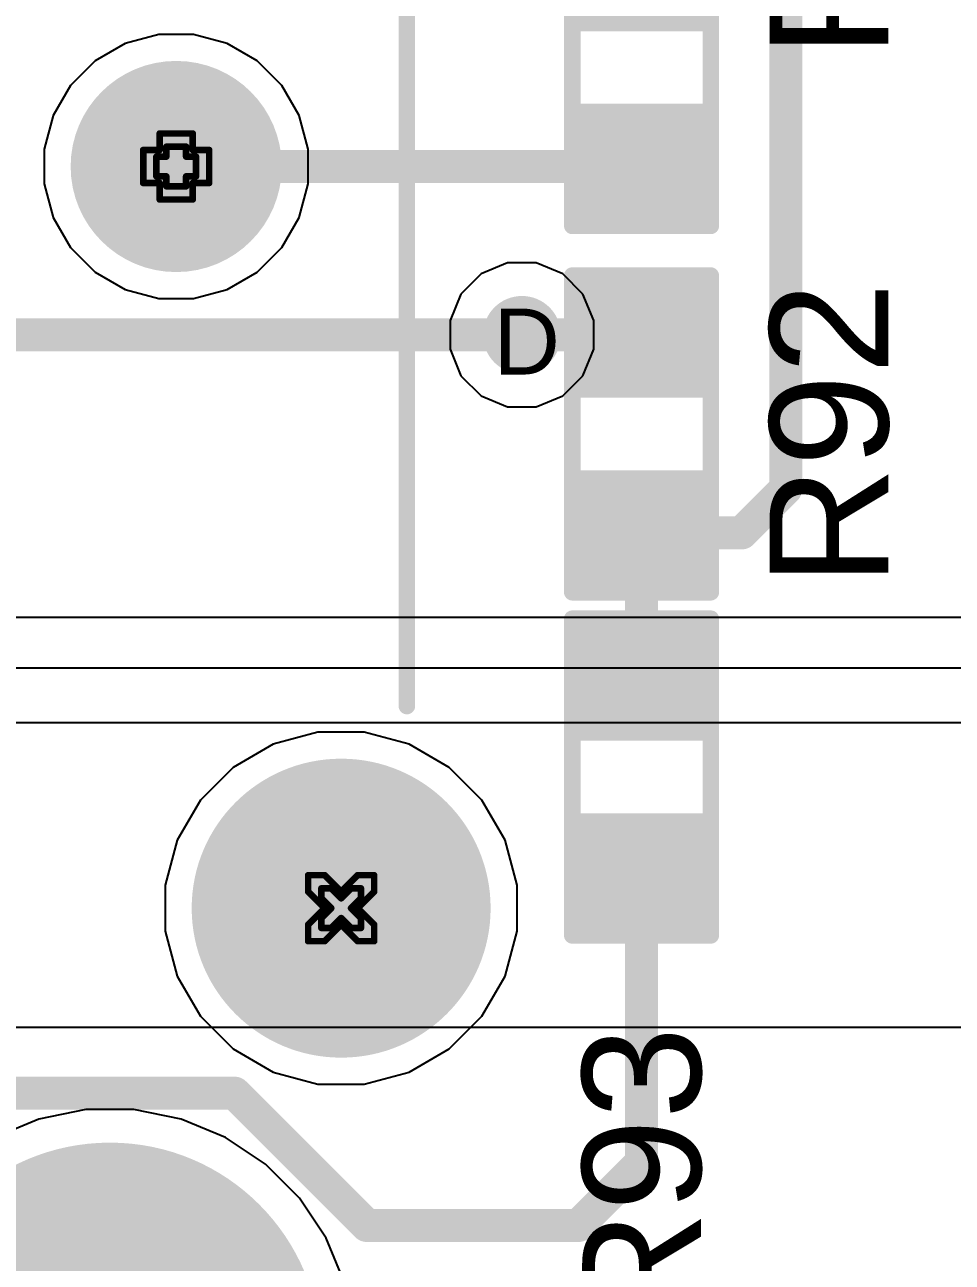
# Model space of a CAD drawing. Header units: inches. Extents: x -11 to 5428, y 0 to 5423.
# Drawn here: x 277.56 to 284.7, y 6.04 to 15.57 of the extents above; entities that cross this region are included whole.
import ezdxf

# ---------------------------------------------------------------- set-up
doc = ezdxf.new("R2010")
doc.units = ezdxf.units.IN
for name, color, linetype in [('Bottom Layer', 5, 'Continuous'), ('Bottom Solder', 6, 'Continuous'), ('Drill Drawing', 1, 'Continuous'), ('GND', 16, 'Continuous'), ('Multi-Layer', 9, 'Continuous'), ('Pad Holes', 156, 'Continuous'), ('PWR', 76, 'Continuous'), ('Top Layer', 1, 'Continuous'), ('Top Overlay', 2, 'Continuous'), ('Top Paste', 8, 'Continuous'), ('Top Solder', 216, 'Continuous'), ('Via Holes', 16, 'Continuous')]:
    doc.layers.add(name, color=color, linetype=linetype)
doc.styles.add('Arial', font='', dxfattribs={"height": 0.2})
doc.styles.get('Arial').set_extended_font_data('Arial')

# ---------------------------------------------------------------- blocks, each defined once
blk = doc.blocks.new('R___0603_704')
at = {"layer": 'Top Layer'}
for points in [[(-0.381, 0.4445), (-0.381, -0.4445), (-1.143, -0.4445), (-1.143, 0.4445)], [(1.143, 0.4445), (1.143, -0.4445), (0.381, -0.4445), (0.381, 0.4445)]]:
    blk.add_hatch(color=1, dxfattribs=at).paths.add_polyline_path(points)
at = {"layer": 'Top Paste'}
for points in [[(-0.381, 0.4445), (-0.381, -0.4445), (-1.143, -0.4445), (-1.143, 0.4445)], [(1.143, 0.4445), (1.143, -0.4445), (0.381, -0.4445), (0.381, 0.4445)]]:
    blk.add_hatch(color=8, dxfattribs=at).paths.add_polyline_path(points)
at = {"layer": 'Top Solder'}
for points in [[(-0.2794, 0.5461), (-0.2794, -0.5461), (-1.2446, -0.5461), (-1.2446, 0.5461)], [(1.2446, 0.5461), (1.2446, -0.5461), (0.2794, -0.5461), (0.2794, 0.5461)]]:
    blk.add_hatch(color=216, dxfattribs=at).paths.add_polyline_path(points)
at = {"layer": 'Top Overlay'}
for points in [[(-1.2192, 0.5334, 0.127, 0.127, 0), (-1.2192, -0.5334, 0.127, 0.127, 0)], [(-1.2192, 0.5334, 0.127, 0.127, 0), (1.2192, 0.5334, 0.127, 0.127, 0)], [(1.2192, 0.5334, 0.127, 0.127, 0), (1.2192, -0.5334, 0.127, 0.127, 0)], [(-1.2192, -0.5334, 0.127, 0.127, 0), (1.2192, -0.5334, 0.127, 0.127, 0)]]:
    blk.add_lwpolyline(points, format="xyseb", dxfattribs=at)
for points in [[(-1.2509, 0.5334, 0.0635, 0.0635, 1), (-1.1874, 0.5334, 0.0635, 0.0635, 1)], [(-1.2509, 0.5334, 0.0635, 0.0635, 1), (-1.1874, 0.5334, 0.0635, 0.0635, 1)], [(1.1875, 0.5334, 0.0635, 0.0635, 1), (1.251, 0.5334, 0.0635, 0.0635, 1)], [(1.1875, 0.5334, 0.0635, 0.0635, 1), (1.251, 0.5334, 0.0635, 0.0635, 1)], [(-1.2509, -0.5334, 0.0635, 0.0635, 1), (-1.1874, -0.5334, 0.0635, 0.0635, 1)], [(-1.2509, -0.5334, 0.0635, 0.0635, 1), (-1.1874, -0.5334, 0.0635, 0.0635, 1)], [(1.1875, -0.5334, 0.0635, 0.0635, 1), (1.251, -0.5334, 0.0635, 0.0635, 1)], [(1.1875, -0.5334, 0.0635, 0.0635, 1), (1.251, -0.5334, 0.0635, 0.0635, 1)]]:
    blk.add_lwpolyline(points, format="xyseb", close=True, dxfattribs=at)
blk = doc.blocks.new('R___0603_706')
at = {"layer": 'Top Layer'}
for points in [[(-0.381, 0.4445), (-0.381, -0.4445), (-1.143, -0.4445), (-1.143, 0.4445)], [(1.143, 0.4445), (1.143, -0.4445), (0.381, -0.4445), (0.381, 0.4445)]]:
    blk.add_hatch(color=1, dxfattribs=at).paths.add_polyline_path(points)
at = {"layer": 'Top Paste'}
for points in [[(-0.381, 0.4445), (-0.381, -0.4445), (-1.143, -0.4445), (-1.143, 0.4445)], [(1.143, 0.4445), (1.143, -0.4445), (0.381, -0.4445), (0.381, 0.4445)]]:
    blk.add_hatch(color=8, dxfattribs=at).paths.add_polyline_path(points)
at = {"layer": 'Top Solder'}
for points in [[(-0.2794, 0.5461), (-0.2794, -0.5461), (-1.2446, -0.5461), (-1.2446, 0.5461)], [(1.2446, 0.5461), (1.2446, -0.5461), (0.2794, -0.5461), (0.2794, 0.5461)]]:
    blk.add_hatch(color=216, dxfattribs=at).paths.add_polyline_path(points)
at = {"layer": 'Top Overlay'}
for points in [[(-1.2192, 0.5334, 0.127, 0.127, 0), (-1.2192, -0.5334, 0.127, 0.127, 0)], [(-1.2192, 0.5334, 0.127, 0.127, 0), (1.2192, 0.5334, 0.127, 0.127, 0)], [(1.2192, 0.5334, 0.127, 0.127, 0), (1.2192, -0.5334, 0.127, 0.127, 0)], [(-1.2192, -0.5334, 0.127, 0.127, 0), (1.2192, -0.5334, 0.127, 0.127, 0)]]:
    blk.add_lwpolyline(points, format="xyseb", dxfattribs=at)
for points in [[(-1.25095, 0.5334, 0.0635, 0.0635, 1), (-1.18745, 0.5334, 0.0635, 0.0635, 1)], [(-1.25095, 0.5334, 0.0635, 0.0635, 1), (-1.18745, 0.5334, 0.0635, 0.0635, 1)], [(1.18745, 0.5334, 0.0635, 0.0635, 1), (1.25095, 0.5334, 0.0635, 0.0635, 1)], [(1.18745, 0.5334, 0.0635, 0.0635, 1), (1.25095, 0.5334, 0.0635, 0.0635, 1)], [(-1.25095, -0.5334, 0.0635, 0.0635, 1), (-1.18745, -0.5334, 0.0635, 0.0635, 1)], [(-1.25095, -0.5334, 0.0635, 0.0635, 1), (-1.18745, -0.5334, 0.0635, 0.0635, 1)], [(1.18745, -0.5334, 0.0635, 0.0635, 1), (1.25095, -0.5334, 0.0635, 0.0635, 1)], [(1.18745, -0.5334, 0.0635, 0.0635, 1), (1.25095, -0.5334, 0.0635, 0.0635, 1)]]:
    blk.add_lwpolyline(points, format="xyseb", close=True, dxfattribs=at)
blk = doc.blocks.new('R___0603_707')
at = {"layer": 'Top Layer'}
for points in [[(-0.381, 0.4445), (-0.381, -0.4445), (-1.143, -0.4445), (-1.143, 0.4445)], [(1.143, 0.4445), (1.143, -0.4445), (0.381, -0.4445), (0.381, 0.4445)]]:
    blk.add_hatch(color=1, dxfattribs=at).paths.add_polyline_path(points)
at = {"layer": 'Top Paste'}
for points in [[(-0.381, 0.4445), (-0.381, -0.4445), (-1.143, -0.4445), (-1.143, 0.4445)], [(1.143, 0.4445), (1.143, -0.4445), (0.381, -0.4445), (0.381, 0.4445)]]:
    blk.add_hatch(color=8, dxfattribs=at).paths.add_polyline_path(points)
at = {"layer": 'Top Solder'}
for points in [[(-0.2794, 0.5461), (-0.2794, -0.5461), (-1.2446, -0.5461), (-1.2446, 0.5461)], [(1.2446, 0.5461), (1.2446, -0.5461), (0.2794, -0.5461), (0.2794, 0.5461)]]:
    blk.add_hatch(color=216, dxfattribs=at).paths.add_polyline_path(points)
at = {"layer": 'Top Overlay'}
for points in [[(-1.2192, -0.5334, 0.127, 0.127, 0), (-1.2192, 0.5334, 0.127, 0.127, 0)], [(1.2192, 0.5334, 0.127, 0.127, 0), (-1.2192, 0.5334, 0.127, 0.127, 0)], [(1.2192, -0.5334, 0.127, 0.127, 0), (1.2192, 0.5334, 0.127, 0.127, 0)], [(1.2192, -0.5334, 0.127, 0.127, 0), (-1.2192, -0.5334, 0.127, 0.127, 0)]]:
    blk.add_lwpolyline(points, format="xyseb", dxfattribs=at)
for points in [[(-1.25095, 0.5334, 0.0635, 0.0635, 1), (-1.18745, 0.5334, 0.0635, 0.0635, 1)], [(-1.25095, 0.5334, 0.0635, 0.0635, 1), (-1.18745, 0.5334, 0.0635, 0.0635, 1)], [(1.18745, 0.5334, 0.0635, 0.0635, 1), (1.25095, 0.5334, 0.0635, 0.0635, 1)], [(1.18745, 0.5334, 0.0635, 0.0635, 1), (1.25095, 0.5334, 0.0635, 0.0635, 1)], [(-1.25095, -0.5334, 0.0635, 0.0635, 1), (-1.18745, -0.5334, 0.0635, 0.0635, 1)], [(-1.25095, -0.5334, 0.0635, 0.0635, 1), (-1.18745, -0.5334, 0.0635, 0.0635, 1)], [(1.18745, -0.5334, 0.0635, 0.0635, 1), (1.25095, -0.5334, 0.0635, 0.0635, 1)], [(1.18745, -0.5334, 0.0635, 0.0635, 1), (1.25095, -0.5334, 0.0635, 0.0635, 1)]]:
    blk.add_lwpolyline(points, format="xyseb", close=True, dxfattribs=at)
blk = doc.blocks.new('2_406549_1_772')
at = {"layer": 'Bottom Layer'}
h = blk.add_hatch(color=5, dxfattribs=at)
edge = h.paths.add_edge_path()
edge.add_arc((6.86, 3.3), 0.762, 0, 360)
h = blk.add_hatch(color=5, dxfattribs=at)
edge = h.paths.add_edge_path()
edge.add_arc((8.13, -2.4099), 1.1, 0, 360)
at = {"layer": 'Bottom Solder'}
h = blk.add_hatch(color=6, dxfattribs=at)
edge = h.paths.add_edge_path()
edge.add_arc((6.86, 3.3), 0.8128, 0, 360)
h = blk.add_hatch(color=6, dxfattribs=at)
edge = h.paths.add_edge_path()
edge.add_arc((8.13, -2.4099), 1.1508, 0, 360)
at = {"layer": 'GND'}
h = blk.add_hatch(color=16, dxfattribs=at)
edge = h.paths.add_edge_path()
edge.add_arc((6.86, 3.3), 0.762, 0, 360)
h = blk.add_hatch(color=16, dxfattribs=at)
edge = h.paths.add_edge_path()
edge.add_arc((8.13, -2.4099), 1.1, 0, 360)
at = {"layer": 'Multi-Layer'}
h = blk.add_hatch(color=9, dxfattribs=at)
edge = h.paths.add_edge_path()
edge.add_arc((6.86, 3.3), 0.762, 0, 360)
h = blk.add_hatch(color=9, dxfattribs=at)
edge = h.paths.add_edge_path()
edge.add_arc((8.13, -2.4099), 1.1, 0, 360)
at = {"layer": 'Pad Holes'}
h = blk.add_hatch(color=7, dxfattribs=at)
edge = h.paths.add_edge_path()
edge.add_arc((6.86, 3.3), 0.45, 0, 360)
h = blk.add_hatch(color=7, dxfattribs=at)
edge = h.paths.add_edge_path()
edge.add_arc((8.13, -2.4099), 0.785, 0, 360)
h = blk.add_hatch(color=7, dxfattribs=at)
edge = h.paths.add_edge_path()
edge.add_arc((6.35, -5.8399), 1.625, 0, 360)
at = {"layer": 'PWR'}
h = blk.add_hatch(color=76, dxfattribs=at)
edge = h.paths.add_edge_path()
edge.add_arc((6.86, 3.3), 0.762, 0, 360)
h = blk.add_hatch(color=76, dxfattribs=at)
edge = h.paths.add_edge_path()
edge.add_arc((8.13, -2.4099), 1.1, 0, 360)
at = {"layer": 'Top Layer'}
h = blk.add_hatch(color=1, dxfattribs=at)
edge = h.paths.add_edge_path()
edge.add_arc((6.86, 3.3), 0.762, 0, 360)
h = blk.add_hatch(color=1, dxfattribs=at)
edge = h.paths.add_edge_path()
edge.add_arc((8.13, -2.4099), 1.1, 0, 360)
at = {"layer": 'Top Solder'}
h = blk.add_hatch(color=216, dxfattribs=at)
edge = h.paths.add_edge_path()
edge.add_arc((6.86, 3.3), 0.8128, 0, 360)
h = blk.add_hatch(color=216, dxfattribs=at)
edge = h.paths.add_edge_path()
edge.add_arc((8.13, -2.4099), 1.1508, 0, 360)
at = {"layer": 'Top Overlay'}
blk.add_lwpolyline([(8.636, -0.8541, 0.127, 0.127, 0), (8.636, 4.826, 0.127, 0.127, 0)], format="xyseb", dxfattribs=at)
blk.add_lwpolyline([(8.6042, -0.8541, 0.0635, 0.0635, 1), (8.6677, -0.8541, 0.0635, 0.0635, 1)], format="xyseb", close=True, dxfattribs=at)

msp = doc.modelspace()

# ---------------------------------------------------------------- hatches: boundary and pattern name
at = {"layer": 'Bottom Layer'}
h = msp.add_hatch(color=5, dxfattribs=at)
edge = h.paths.add_edge_path()
edge.add_arc((281.3893, 13.1806), 0.3, 0, 360)
at = {"layer": 'GND'}
h = msp.add_hatch(color=16, dxfattribs=at)
edge = h.paths.add_edge_path()
edge.add_arc((281.3893, 13.1806), 0.3, 0, 360)
at = {"layer": 'PWR'}
h = msp.add_hatch(color=76, dxfattribs=at)
edge = h.paths.add_edge_path()
edge.add_arc((281.3893, 13.1806), 0.3, 0, 360)
at = {"layer": 'Top Layer'}
h = msp.add_hatch(color=1, dxfattribs=at)
edge = h.paths.add_edge_path()
edge.add_arc((281.3893, 13.1806), 0.3, 0, 360)
at = {"layer": 'Via Holes'}
h = msp.add_hatch(color=7, dxfattribs=at)
edge = h.paths.add_edge_path()
edge.add_arc((281.3893, 13.1806), 0.15, 0, 360)

# ---------------------------------------------------------------- linework, layer by layer
at = {"layer": 'Bottom Layer'}
for points in [[(275.8921, 13.1826, 0.254, 0.254, 0), (281.3873, 13.1826, 0.254, 0.254, 0)], [(281.3873, 13.1826, 0.254, 0.254, 0), (281.3893, 13.1806, 0.254, 0.254, 0)]]:
    msp.add_lwpolyline(points, format="xyseb", dxfattribs=at)
for points in [[(281.3238, 13.1826, 0.127, 0.127, 1), (281.4508, 13.1826, 0.127, 0.127, 1)], [(281.3238, 13.1826, 0.127, 0.127, 1), (281.4508, 13.1826, 0.127, 0.127, 1)], [(281.3258, 13.1806, 0.127, 0.127, 1), (281.4528, 13.1806, 0.127, 0.127, 1)]]:
    msp.add_lwpolyline(points, format="xyseb", close=True, dxfattribs=at)
at = {"layer": 'Drill Drawing'}
for points in [[(278.6001, 14.6044, 0.0508, 0.0508, 0), (278.6001, 14.7314, 0.0508, 0.0508, 0)], [(278.6001, 14.7314, 0.0508, 0.0508, 0), (278.8541, 14.7314, 0.0508, 0.0508, 0)], [(278.8541, 14.6044, 0.0508, 0.0508, 0), (278.8541, 14.7314, 0.0508, 0.0508, 0)], [(278.4731, 14.3504, 0.0508, 0.0508, 0), (278.4731, 14.6044, 0.0508, 0.0508, 0)], [(278.4731, 14.6044, 0.0508, 0.0508, 0), (278.6001, 14.6044, 0.0508, 0.0508, 0)], [(278.5747, 14.4012, 0.0508, 0.0508, 0), (278.5747, 14.5536, 0.0508, 0.0508, 0)], [(278.5747, 14.5536, 0.0508, 0.0508, 0), (278.6509, 14.5536, 0.0508, 0.0508, 0)], [(278.6509, 14.5536, 0.0508, 0.0508, 0), (278.6509, 14.6298, 0.0508, 0.0508, 0)], [(278.6509, 14.6298, 0.0508, 0.0508, 0), (278.8033, 14.6298, 0.0508, 0.0508, 0)], [(278.8033, 14.5536, 0.0508, 0.0508, 0), (278.8033, 14.6298, 0.0508, 0.0508, 0)], [(278.8033, 14.5536, 0.0508, 0.0508, 0), (278.8795, 14.5536, 0.0508, 0.0508, 0)], [(278.8541, 14.6044, 0.0508, 0.0508, 0), (278.9811, 14.6044, 0.0508, 0.0508, 0)], [(278.8795, 14.4012, 0.0508, 0.0508, 0), (278.8795, 14.5536, 0.0508, 0.0508, 0)], [(278.9811, 14.3504, 0.0508, 0.0508, 0), (278.9811, 14.6044, 0.0508, 0.0508, 0)], [(278.5747, 14.4012, 0.0508, 0.0508, 0), (278.6509, 14.4012, 0.0508, 0.0508, 0)], [(278.6509, 14.325, 0.0508, 0.0508, 0), (278.6509, 14.4012, 0.0508, 0.0508, 0)], [(278.8033, 14.4012, 0.0508, 0.0508, 0), (278.8795, 14.4012, 0.0508, 0.0508, 0)], [(278.8033, 14.325, 0.0508, 0.0508, 0), (278.8033, 14.4012, 0.0508, 0.0508, 0)], [(278.4731, 14.3504, 0.0508, 0.0508, 0), (278.6001, 14.3504, 0.0508, 0.0508, 0)], [(278.6001, 14.2234, 0.0508, 0.0508, 0), (278.6001, 14.3504, 0.0508, 0.0508, 0)], [(278.6509, 14.325, 0.0508, 0.0508, 0), (278.8033, 14.325, 0.0508, 0.0508, 0)], [(278.8541, 14.3504, 0.0508, 0.0508, 0), (278.9811, 14.3504, 0.0508, 0.0508, 0)], [(278.8541, 14.2234, 0.0508, 0.0508, 0), (278.8541, 14.3504, 0.0508, 0.0508, 0)], [(278.6001, 14.2234, 0.0508, 0.0508, 0), (278.8541, 14.2234, 0.0508, 0.0508, 0)], [(279.7431, 8.8944, 0.0508, 0.0508, 0), (279.7431, 9.0214, 0.0508, 0.0508, 0)], [(279.7431, 9.0214, 0.0508, 0.0508, 0), (279.8701, 9.0214, 0.0508, 0.0508, 0)], [(279.8701, 9.0214, 0.0508, 0.0508, 0), (279.9971, 8.8944, 0.0508, 0.0508, 0)], [(279.9971, 8.8944, 0.0508, 0.0508, 0), (280.1241, 9.0214, 0.0508, 0.0508, 0)], [(280.1241, 9.0214, 0.0508, 0.0508, 0), (280.2511, 9.0214, 0.0508, 0.0508, 0)], [(280.2511, 8.8944, 0.0508, 0.0508, 0), (280.2511, 9.0214, 0.0508, 0.0508, 0)], [(279.7431, 8.8944, 0.0508, 0.0508, 0), (279.8701, 8.7674, 0.0508, 0.0508, 0)], [(279.8447, 8.8436, 0.0508, 0.0508, 0), (279.8447, 8.9198, 0.0508, 0.0508, 0)], [(279.8447, 8.9198, 0.0508, 0.0508, 0), (279.9209, 8.9198, 0.0508, 0.0508, 0)], [(279.8447, 8.8436, 0.0508, 0.0508, 0), (279.9209, 8.7674, 0.0508, 0.0508, 0)], [(279.9209, 8.9198, 0.0508, 0.0508, 0), (279.9971, 8.8436, 0.0508, 0.0508, 0)], [(279.9971, 8.8436, 0.0508, 0.0508, 0), (280.0733, 8.9198, 0.0508, 0.0508, 0)], [(280.0733, 8.9198, 0.0508, 0.0508, 0), (280.1495, 8.9198, 0.0508, 0.0508, 0)], [(280.0733, 8.7674, 0.0508, 0.0508, 0), (280.1495, 8.8436, 0.0508, 0.0508, 0)], [(280.1241, 8.7674, 0.0508, 0.0508, 0), (280.2511, 8.8944, 0.0508, 0.0508, 0)], [(280.1495, 8.8436, 0.0508, 0.0508, 0), (280.1495, 8.9198, 0.0508, 0.0508, 0)], [(279.7431, 8.6404, 0.0508, 0.0508, 0), (279.8701, 8.7674, 0.0508, 0.0508, 0)], [(279.8447, 8.6912, 0.0508, 0.0508, 0), (279.9209, 8.7674, 0.0508, 0.0508, 0)], [(280.0733, 8.7674, 0.0508, 0.0508, 0), (280.1495, 8.6912, 0.0508, 0.0508, 0)], [(280.1241, 8.7674, 0.0508, 0.0508, 0), (280.2511, 8.6404, 0.0508, 0.0508, 0)], [(279.8447, 8.615, 0.0508, 0.0508, 0), (279.8447, 8.6912, 0.0508, 0.0508, 0)], [(279.9209, 8.615, 0.0508, 0.0508, 0), (279.9971, 8.6912, 0.0508, 0.0508, 0)], [(279.9971, 8.6912, 0.0508, 0.0508, 0), (280.0733, 8.615, 0.0508, 0.0508, 0)], [(280.1495, 8.615, 0.0508, 0.0508, 0), (280.1495, 8.6912, 0.0508, 0.0508, 0)], [(279.7431, 8.5134, 0.0508, 0.0508, 0), (279.7431, 8.6404, 0.0508, 0.0508, 0)], [(279.8447, 8.615, 0.0508, 0.0508, 0), (279.9209, 8.615, 0.0508, 0.0508, 0)], [(279.8701, 8.5134, 0.0508, 0.0508, 0), (279.9971, 8.6404, 0.0508, 0.0508, 0)], [(279.9971, 8.6404, 0.0508, 0.0508, 0), (280.1241, 8.5134, 0.0508, 0.0508, 0)], [(280.0733, 8.615, 0.0508, 0.0508, 0), (280.1495, 8.615, 0.0508, 0.0508, 0)], [(280.2511, 8.5134, 0.0508, 0.0508, 0), (280.2511, 8.6404, 0.0508, 0.0508, 0)], [(279.7431, 8.5134, 0.0508, 0.0508, 0), (279.8701, 8.5134, 0.0508, 0.0508, 0)], [(280.1241, 8.5134, 0.0508, 0.0508, 0), (280.2511, 8.5134, 0.0508, 0.0508, 0)]]:
    msp.add_lwpolyline(points, format="xyseb", dxfattribs=at)
for points in [[(278.5874, 14.7314, 0.0254, 0.0254, 1), (278.6128, 14.7314, 0.0254, 0.0254, 1)], [(278.5874, 14.7314, 0.0254, 0.0254, 1), (278.6128, 14.7314, 0.0254, 0.0254, 1)], [(278.8414, 14.7314, 0.0254, 0.0254, 1), (278.8668, 14.7314, 0.0254, 0.0254, 1)], [(278.8414, 14.7314, 0.0254, 0.0254, 1), (278.8668, 14.7314, 0.0254, 0.0254, 1)], [(278.4604, 14.6044, 0.0254, 0.0254, 1), (278.4858, 14.6044, 0.0254, 0.0254, 1)], [(278.4604, 14.6044, 0.0254, 0.0254, 1), (278.4858, 14.6044, 0.0254, 0.0254, 1)], [(278.562, 14.5536, 0.0254, 0.0254, 1), (278.5874, 14.5536, 0.0254, 0.0254, 1)], [(278.562, 14.5536, 0.0254, 0.0254, 1), (278.5874, 14.5536, 0.0254, 0.0254, 1)], [(278.5874, 14.6044, 0.0254, 0.0254, 1), (278.6128, 14.6044, 0.0254, 0.0254, 1)], [(278.5874, 14.6044, 0.0254, 0.0254, 1), (278.6128, 14.6044, 0.0254, 0.0254, 1)], [(278.6382, 14.6298, 0.0254, 0.0254, 1), (278.6636, 14.6298, 0.0254, 0.0254, 1)], [(278.6382, 14.6298, 0.0254, 0.0254, 1), (278.6636, 14.6298, 0.0254, 0.0254, 1)], [(278.6382, 14.5536, 0.0254, 0.0254, 1), (278.6636, 14.5536, 0.0254, 0.0254, 1)], [(278.6382, 14.5536, 0.0254, 0.0254, 1), (278.6636, 14.5536, 0.0254, 0.0254, 1)], [(278.7906, 14.6298, 0.0254, 0.0254, 1), (278.816, 14.6298, 0.0254, 0.0254, 1)], [(278.7906, 14.6298, 0.0254, 0.0254, 1), (278.816, 14.6298, 0.0254, 0.0254, 1)], [(278.7906, 14.5536, 0.0254, 0.0254, 1), (278.816, 14.5536, 0.0254, 0.0254, 1)], [(278.7906, 14.5536, 0.0254, 0.0254, 1), (278.816, 14.5536, 0.0254, 0.0254, 1)], [(278.8414, 14.6044, 0.0254, 0.0254, 1), (278.8668, 14.6044, 0.0254, 0.0254, 1)], [(278.8414, 14.6044, 0.0254, 0.0254, 1), (278.8668, 14.6044, 0.0254, 0.0254, 1)], [(278.8668, 14.5536, 0.0254, 0.0254, 1), (278.8922, 14.5536, 0.0254, 0.0254, 1)], [(278.8668, 14.5536, 0.0254, 0.0254, 1), (278.8922, 14.5536, 0.0254, 0.0254, 1)], [(278.9684, 14.6044, 0.0254, 0.0254, 1), (278.9938, 14.6044, 0.0254, 0.0254, 1)], [(278.9684, 14.6044, 0.0254, 0.0254, 1), (278.9938, 14.6044, 0.0254, 0.0254, 1)], [(278.562, 14.4012, 0.0254, 0.0254, 1), (278.5874, 14.4012, 0.0254, 0.0254, 1)], [(278.562, 14.4012, 0.0254, 0.0254, 1), (278.5874, 14.4012, 0.0254, 0.0254, 1)], [(278.6382, 14.4012, 0.0254, 0.0254, 1), (278.6636, 14.4012, 0.0254, 0.0254, 1)], [(278.6382, 14.4012, 0.0254, 0.0254, 1), (278.6636, 14.4012, 0.0254, 0.0254, 1)], [(278.7906, 14.4012, 0.0254, 0.0254, 1), (278.816, 14.4012, 0.0254, 0.0254, 1)], [(278.7906, 14.4012, 0.0254, 0.0254, 1), (278.816, 14.4012, 0.0254, 0.0254, 1)], [(278.8668, 14.4012, 0.0254, 0.0254, 1), (278.8922, 14.4012, 0.0254, 0.0254, 1)], [(278.8668, 14.4012, 0.0254, 0.0254, 1), (278.8922, 14.4012, 0.0254, 0.0254, 1)], [(278.4604, 14.3504, 0.0254, 0.0254, 1), (278.4858, 14.3504, 0.0254, 0.0254, 1)], [(278.4604, 14.3504, 0.0254, 0.0254, 1), (278.4858, 14.3504, 0.0254, 0.0254, 1)], [(278.5874, 14.3504, 0.0254, 0.0254, 1), (278.6128, 14.3504, 0.0254, 0.0254, 1)], [(278.5874, 14.3504, 0.0254, 0.0254, 1), (278.6128, 14.3504, 0.0254, 0.0254, 1)], [(278.6382, 14.325, 0.0254, 0.0254, 1), (278.6636, 14.325, 0.0254, 0.0254, 1)], [(278.6382, 14.325, 0.0254, 0.0254, 1), (278.6636, 14.325, 0.0254, 0.0254, 1)], [(278.7906, 14.325, 0.0254, 0.0254, 1), (278.816, 14.325, 0.0254, 0.0254, 1)], [(278.7906, 14.325, 0.0254, 0.0254, 1), (278.816, 14.325, 0.0254, 0.0254, 1)], [(278.8414, 14.3504, 0.0254, 0.0254, 1), (278.8668, 14.3504, 0.0254, 0.0254, 1)], [(278.8414, 14.3504, 0.0254, 0.0254, 1), (278.8668, 14.3504, 0.0254, 0.0254, 1)], [(278.9684, 14.3504, 0.0254, 0.0254, 1), (278.9938, 14.3504, 0.0254, 0.0254, 1)], [(278.9684, 14.3504, 0.0254, 0.0254, 1), (278.9938, 14.3504, 0.0254, 0.0254, 1)], [(278.5874, 14.2234, 0.0254, 0.0254, 1), (278.6128, 14.2234, 0.0254, 0.0254, 1)], [(278.5874, 14.2234, 0.0254, 0.0254, 1), (278.6128, 14.2234, 0.0254, 0.0254, 1)], [(278.8414, 14.2234, 0.0254, 0.0254, 1), (278.8668, 14.2234, 0.0254, 0.0254, 1)], [(278.8414, 14.2234, 0.0254, 0.0254, 1), (278.8668, 14.2234, 0.0254, 0.0254, 1)], [(279.7304, 9.0214, 0.0254, 0.0254, 1), (279.7558, 9.0214, 0.0254, 0.0254, 1)], [(279.7304, 9.0214, 0.0254, 0.0254, 1), (279.7558, 9.0214, 0.0254, 0.0254, 1)], [(279.8574, 9.0214, 0.0254, 0.0254, 1), (279.8828, 9.0214, 0.0254, 0.0254, 1)], [(279.8574, 9.0214, 0.0254, 0.0254, 1), (279.8828, 9.0214, 0.0254, 0.0254, 1)], [(280.1114, 9.0214, 0.0254, 0.0254, 1), (280.1368, 9.0214, 0.0254, 0.0254, 1)], [(280.1114, 9.0214, 0.0254, 0.0254, 1), (280.1368, 9.0214, 0.0254, 0.0254, 1)], [(280.2384, 9.0214, 0.0254, 0.0254, 1), (280.2638, 9.0214, 0.0254, 0.0254, 1)], [(280.2384, 9.0214, 0.0254, 0.0254, 1), (280.2638, 9.0214, 0.0254, 0.0254, 1)], [(279.7304, 8.8944, 0.0254, 0.0254, 1), (279.7558, 8.8944, 0.0254, 0.0254, 1)], [(279.7304, 8.8944, 0.0254, 0.0254, 1), (279.7558, 8.8944, 0.0254, 0.0254, 1)], [(279.832, 8.9198, 0.0254, 0.0254, 1), (279.8574, 8.9198, 0.0254, 0.0254, 1)], [(279.832, 8.9198, 0.0254, 0.0254, 1), (279.8574, 8.9198, 0.0254, 0.0254, 1)], [(279.832, 8.8436, 0.0254, 0.0254, 1), (279.8574, 8.8436, 0.0254, 0.0254, 1)], [(279.832, 8.8436, 0.0254, 0.0254, 1), (279.8574, 8.8436, 0.0254, 0.0254, 1)], [(279.9082, 8.9198, 0.0254, 0.0254, 1), (279.9336, 8.9198, 0.0254, 0.0254, 1)], [(279.9082, 8.9198, 0.0254, 0.0254, 1), (279.9336, 8.9198, 0.0254, 0.0254, 1)], [(279.9844, 8.8944, 0.0254, 0.0254, 1), (280.0098, 8.8944, 0.0254, 0.0254, 1)], [(279.9844, 8.8944, 0.0254, 0.0254, 1), (280.0098, 8.8944, 0.0254, 0.0254, 1)], [(279.9844, 8.8436, 0.0254, 0.0254, 1), (280.0098, 8.8436, 0.0254, 0.0254, 1)], [(279.9844, 8.8436, 0.0254, 0.0254, 1), (280.0098, 8.8436, 0.0254, 0.0254, 1)], [(280.0606, 8.9198, 0.0254, 0.0254, 1), (280.086, 8.9198, 0.0254, 0.0254, 1)], [(280.0606, 8.9198, 0.0254, 0.0254, 1), (280.086, 8.9198, 0.0254, 0.0254, 1)], [(280.1368, 8.9198, 0.0254, 0.0254, 1), (280.1622, 8.9198, 0.0254, 0.0254, 1)], [(280.1368, 8.9198, 0.0254, 0.0254, 1), (280.1622, 8.9198, 0.0254, 0.0254, 1)], [(280.1368, 8.8436, 0.0254, 0.0254, 1), (280.1622, 8.8436, 0.0254, 0.0254, 1)], [(280.1368, 8.8436, 0.0254, 0.0254, 1), (280.1622, 8.8436, 0.0254, 0.0254, 1)], [(280.2384, 8.8944, 0.0254, 0.0254, 1), (280.2638, 8.8944, 0.0254, 0.0254, 1)], [(280.2384, 8.8944, 0.0254, 0.0254, 1), (280.2638, 8.8944, 0.0254, 0.0254, 1)], [(279.8574, 8.7674, 0.0254, 0.0254, 1), (279.8828, 8.7674, 0.0254, 0.0254, 1)], [(279.8574, 8.7674, 0.0254, 0.0254, 1), (279.8828, 8.7674, 0.0254, 0.0254, 1)], [(279.9082, 8.7674, 0.0254, 0.0254, 1), (279.9336, 8.7674, 0.0254, 0.0254, 1)], [(279.9082, 8.7674, 0.0254, 0.0254, 1), (279.9336, 8.7674, 0.0254, 0.0254, 1)], [(280.0606, 8.7674, 0.0254, 0.0254, 1), (280.086, 8.7674, 0.0254, 0.0254, 1)], [(280.0606, 8.7674, 0.0254, 0.0254, 1), (280.086, 8.7674, 0.0254, 0.0254, 1)], [(280.1114, 8.7674, 0.0254, 0.0254, 1), (280.1368, 8.7674, 0.0254, 0.0254, 1)], [(280.1114, 8.7674, 0.0254, 0.0254, 1), (280.1368, 8.7674, 0.0254, 0.0254, 1)], [(279.832, 8.6912, 0.0254, 0.0254, 1), (279.8574, 8.6912, 0.0254, 0.0254, 1)], [(279.832, 8.6912, 0.0254, 0.0254, 1), (279.8574, 8.6912, 0.0254, 0.0254, 1)], [(279.9844, 8.6912, 0.0254, 0.0254, 1), (280.0098, 8.6912, 0.0254, 0.0254, 1)], [(279.9844, 8.6912, 0.0254, 0.0254, 1), (280.0098, 8.6912, 0.0254, 0.0254, 1)], [(280.1368, 8.6912, 0.0254, 0.0254, 1), (280.1622, 8.6912, 0.0254, 0.0254, 1)], [(280.1368, 8.6912, 0.0254, 0.0254, 1), (280.1622, 8.6912, 0.0254, 0.0254, 1)], [(279.7304, 8.6404, 0.0254, 0.0254, 1), (279.7558, 8.6404, 0.0254, 0.0254, 1)], [(279.7304, 8.6404, 0.0254, 0.0254, 1), (279.7558, 8.6404, 0.0254, 0.0254, 1)], [(279.832, 8.615, 0.0254, 0.0254, 1), (279.8574, 8.615, 0.0254, 0.0254, 1)], [(279.832, 8.615, 0.0254, 0.0254, 1), (279.8574, 8.615, 0.0254, 0.0254, 1)], [(279.9082, 8.615, 0.0254, 0.0254, 1), (279.9336, 8.615, 0.0254, 0.0254, 1)], [(279.9082, 8.615, 0.0254, 0.0254, 1), (279.9336, 8.615, 0.0254, 0.0254, 1)], [(279.9844, 8.6404, 0.0254, 0.0254, 1), (280.0098, 8.6404, 0.0254, 0.0254, 1)], [(279.9844, 8.6404, 0.0254, 0.0254, 1), (280.0098, 8.6404, 0.0254, 0.0254, 1)], [(280.0606, 8.615, 0.0254, 0.0254, 1), (280.086, 8.615, 0.0254, 0.0254, 1)], [(280.0606, 8.615, 0.0254, 0.0254, 1), (280.086, 8.615, 0.0254, 0.0254, 1)], [(280.1368, 8.615, 0.0254, 0.0254, 1), (280.1622, 8.615, 0.0254, 0.0254, 1)], [(280.1368, 8.615, 0.0254, 0.0254, 1), (280.1622, 8.615, 0.0254, 0.0254, 1)], [(280.2384, 8.6404, 0.0254, 0.0254, 1), (280.2638, 8.6404, 0.0254, 0.0254, 1)], [(280.2384, 8.6404, 0.0254, 0.0254, 1), (280.2638, 8.6404, 0.0254, 0.0254, 1)], [(279.7304, 8.5134, 0.0254, 0.0254, 1), (279.7558, 8.5134, 0.0254, 0.0254, 1)], [(279.7304, 8.5134, 0.0254, 0.0254, 1), (279.7558, 8.5134, 0.0254, 0.0254, 1)], [(279.8574, 8.5134, 0.0254, 0.0254, 1), (279.8828, 8.5134, 0.0254, 0.0254, 1)], [(279.8574, 8.5134, 0.0254, 0.0254, 1), (279.8828, 8.5134, 0.0254, 0.0254, 1)], [(280.1114, 8.5134, 0.0254, 0.0254, 1), (280.1368, 8.5134, 0.0254, 0.0254, 1)], [(280.1114, 8.5134, 0.0254, 0.0254, 1), (280.1368, 8.5134, 0.0254, 0.0254, 1)], [(280.2384, 8.5134, 0.0254, 0.0254, 1), (280.2638, 8.5134, 0.0254, 0.0254, 1)], [(280.2384, 8.5134, 0.0254, 0.0254, 1), (280.2638, 8.5134, 0.0254, 0.0254, 1)]]:
    msp.add_lwpolyline(points, format="xyseb", close=True, dxfattribs=at)
at = {"layer": 'GND'}
for p, q in [((278.5933, 15.4934), (278.3349, 15.4241)), ((278.8608, 15.4934), (278.5933, 15.4934)), ((279.1192, 15.4241), (278.8608, 15.4934)), ((278.3349, 15.4241), (278.1032, 15.2904)), ((279.3509, 15.2904), (279.1192, 15.4241)), ((278.1032, 15.2904), (277.9141, 15.1012)), ((279.5401, 15.1012), (279.3509, 15.2904)), ((277.9141, 15.1012), (277.7803, 14.8695)), ((279.6738, 14.8695), (279.5401, 15.1012)), ((277.7803, 14.8695), (277.7111, 14.6111)), ((279.7431, 14.6111), (279.6738, 14.8695)), ((277.7111, 14.6111), (277.7111, 14.3436)), ((279.7431, 14.3436), (279.7431, 14.6111)), ((277.7111, 14.3436), (277.7803, 14.0852)), ((279.6738, 14.0852), (279.7431, 14.3436)), ((277.7803, 14.0852), (277.9141, 13.8535)), ((279.5401, 13.8535), (279.6738, 14.0852)), ((277.9141, 13.8535), (278.1032, 13.6643)), ((279.3509, 13.6643), (279.5401, 13.8535)), ((281.2791, 13.7346), (281.0755, 13.6502)), ((281.4995, 13.7346), (281.2791, 13.7346)), ((281.7032, 13.6502), (281.4995, 13.7346)), ((278.1032, 13.6643), (278.3349, 13.5306)), ((279.1192, 13.5306), (279.3509, 13.6643)), ((281.0755, 13.6502), (280.9197, 13.4944)), ((281.859, 13.4944), (281.7032, 13.6502)), ((278.3349, 13.5306), (278.5933, 13.4614)), ((278.8608, 13.4614), (279.1192, 13.5306)), ((278.5933, 13.4614), (278.8608, 13.4614)), ((280.9197, 13.4944), (280.8353, 13.2908)), ((281.9433, 13.2908), (281.859, 13.4944)), ((280.8353, 13.2908), (280.8353, 13.0704)), ((281.9433, 13.0704), (281.9433, 13.2908)), ((280.8353, 13.0704), (280.9197, 12.8668)), ((281.859, 12.8668), (281.9433, 13.0704)), ((280.9197, 12.8668), (281.0755, 12.7109)), ((281.7032, 12.7109), (281.859, 12.8668)), ((281.0755, 12.7109), (281.2791, 12.6266)), ((281.4995, 12.6266), (281.7032, 12.7109)), ((281.2791, 12.6266), (281.4995, 12.6266)), ((275.5269, 10.1963), (292.4926, 10.1963)), ((293.6267, 7.8486), (276.4329, 7.8486)), ((278.032, 7.2164), (277.6689, 7.1442)), ((278.4021, 7.2164), (278.032, 7.2164)), ((278.7651, 7.1442), (278.4021, 7.2164)), ((277.6689, 7.1442), (277.327, 7.0026)), ((279.1071, 7.0026), (278.7651, 7.1442)), ((279.4148, 6.7969), (279.1071, 7.0026)), ((279.6765, 6.5352), (279.4148, 6.7969)), ((279.8822, 6.2275), (279.6765, 6.5352)), ((280.0238, 5.8855), (279.8822, 6.2275))]:
    msp.add_line(p, q, dxfattribs=at)
at = {"layer": 'PWR'}
for p, q in [((278.5933, 15.4934), (278.3349, 15.4241)), ((278.8608, 15.4934), (278.5933, 15.4934)), ((279.1192, 15.4241), (278.8608, 15.4934)), ((278.3349, 15.4241), (278.1032, 15.2904)), ((279.3509, 15.2904), (279.1192, 15.4241)), ((278.1032, 15.2904), (277.9141, 15.1012)), ((279.5401, 15.1012), (279.3509, 15.2904)), ((277.9141, 15.1012), (277.7803, 14.8695)), ((279.6738, 14.8695), (279.5401, 15.1012)), ((277.7803, 14.8695), (277.7111, 14.6111)), ((279.7431, 14.6111), (279.6738, 14.8695)), ((277.7111, 14.6111), (277.7111, 14.3436)), ((279.7431, 14.3436), (279.7431, 14.6111)), ((277.7111, 14.3436), (277.7803, 14.0852)), ((279.6738, 14.0852), (279.7431, 14.3436)), ((277.7803, 14.0852), (277.9141, 13.8535)), ((279.5401, 13.8535), (279.6738, 14.0852)), ((277.9141, 13.8535), (278.1032, 13.6643)), ((279.3509, 13.6643), (279.5401, 13.8535)), ((281.2791, 13.7346), (281.0755, 13.6502)), ((281.4995, 13.7346), (281.2791, 13.7346)), ((281.7032, 13.6502), (281.4995, 13.7346)), ((278.1032, 13.6643), (278.3349, 13.5306)), ((279.1192, 13.5306), (279.3509, 13.6643)), ((281.0755, 13.6502), (280.9197, 13.4944)), ((281.859, 13.4944), (281.7032, 13.6502)), ((278.3349, 13.5306), (278.5933, 13.4614)), ((278.8608, 13.4614), (279.1192, 13.5306)), ((278.5933, 13.4614), (278.8608, 13.4614)), ((280.9197, 13.4944), (280.8353, 13.2908)), ((281.9433, 13.2908), (281.859, 13.4944)), ((280.8353, 13.2908), (280.8353, 13.0704)), ((281.9433, 13.0704), (281.9433, 13.2908)), ((280.8353, 13.0704), (280.9197, 12.8668)), ((281.859, 12.8668), (281.9433, 13.0704)), ((280.9197, 12.8668), (281.0755, 12.7109)), ((281.7032, 12.7109), (281.859, 12.8668)), ((281.0755, 12.7109), (281.2791, 12.6266)), ((281.4995, 12.6266), (281.7032, 12.7109)), ((281.2791, 12.6266), (281.4995, 12.6266)), ((292.7863, 11.0057), (275.2332, 11.0057)), ((275.2332, 10.6172), (292.7863, 10.6172)), ((279.8188, 10.1214), (279.4744, 10.0292)), ((280.1753, 10.1214), (279.8188, 10.1214)), ((280.5197, 10.0292), (280.1753, 10.1214)), ((279.4744, 10.0292), (279.1657, 9.8509)), ((280.8284, 9.8509), (280.5197, 10.0292)), ((279.1657, 9.8509), (278.9136, 9.5988)), ((281.0805, 9.5988), (280.8284, 9.8509)), ((278.9136, 9.5988), (278.7353, 9.2901)), ((281.2588, 9.2901), (281.0805, 9.5988)), ((278.7353, 9.2901), (278.6431, 8.9457)), ((281.3511, 8.9457), (281.2588, 9.2901)), ((278.6431, 8.9457), (278.6431, 8.5892)), ((281.3511, 8.5892), (281.3511, 8.9457)), ((278.6431, 8.5892), (278.7353, 8.2448)), ((281.2588, 8.2448), (281.3511, 8.5892)), ((278.7353, 8.2448), (278.9136, 7.9361)), ((281.0805, 7.9361), (281.2588, 8.2448)), ((278.9136, 7.9361), (279.1657, 7.684)), ((280.8284, 7.684), (281.0805, 7.9361)), ((279.1657, 7.684), (279.4744, 7.5057)), ((280.5197, 7.5057), (280.8284, 7.684)), ((279.4744, 7.5057), (279.8188, 7.4134)), ((280.1753, 7.4134), (280.5197, 7.5057)), ((279.8188, 7.4134), (280.1753, 7.4134)), ((278.032, 7.2164), (277.6689, 7.1442)), ((278.4021, 7.2164), (278.032, 7.2164)), ((278.7651, 7.1442), (278.4021, 7.2164)), ((277.6689, 7.1442), (277.327, 7.0026)), ((279.1071, 7.0026), (278.7651, 7.1442)), ((279.4148, 6.7969), (279.1071, 7.0026)), ((279.6765, 6.5352), (279.4148, 6.7969)), ((279.8822, 6.2275), (279.6765, 6.5352)), ((280.0238, 5.8855), (279.8822, 6.2275))]:
    msp.add_line(p, q, dxfattribs=at)
at = {"layer": 'Top Layer'}
for points in [[(283.4197, 11.9951, 0.254, 0.254, 0), (283.4197, 20.4963, 0.254, 0.254, 0)], [(278.7271, 14.4774, 0.254, 0.254, 0), (282.3098, 14.4774, 0.254, 0.254, 0)], [(281.3893, 13.1806, 0.254, 0.254, 0), (282.3098, 13.1806, 0.254, 0.254, 0)], [(283.0811, 11.6566, 0.254, 0.254, 0), (283.4197, 11.9951, 0.254, 0.254, 0)], [(282.3098, 10.539, 0.254, 0.254, 0), (282.3098, 11.6566, 0.254, 0.254, 0)], [(282.3098, 11.6566, 0.254, 0.254, 0), (283.0811, 11.6566, 0.254, 0.254, 0)], [(282.3098, 6.8106, 0.254, 0.254, 0), (282.3098, 9.015, 0.254, 0.254, 0)], [(277.2503, 7.3434, 0.254, 0.254, 0), (279.176, 7.3434, 0.254, 0.254, 0)], [(279.176, 7.3434, 0.254, 0.254, 0), (280.1948, 6.3246, 0.254, 0.254, 0)], [(281.8239, 6.3246, 0.254, 0.254, 0), (282.3098, 6.8106, 0.254, 0.254, 0)], [(280.1948, 6.3246, 0.254, 0.254, 0), (281.8239, 6.3246, 0.254, 0.254, 0)]]:
    msp.add_lwpolyline(points, format="xyseb", dxfattribs=at)
for points in [[(278.6636, 14.4774, 0.127, 0.127, 1), (278.7906, 14.4774, 0.127, 0.127, 1)], [(282.2463, 14.4774, 0.127, 0.127, 1), (282.3733, 14.4774, 0.127, 0.127, 1)], [(281.3258, 13.1806, 0.127, 0.127, 1), (281.4528, 13.1806, 0.127, 0.127, 1)], [(282.2463, 13.1806, 0.127, 0.127, 1), (282.3733, 13.1806, 0.127, 0.127, 1)], [(283.3562, 11.9951, 0.127, 0.127, 1), (283.4832, 11.9951, 0.127, 0.127, 1)], [(283.3562, 11.9951, 0.127, 0.127, 1), (283.4832, 11.9951, 0.127, 0.127, 1)], [(282.2463, 11.6566, 0.127, 0.127, 1), (282.3733, 11.6566, 0.127, 0.127, 1)], [(282.2463, 11.6566, 0.127, 0.127, 1), (282.3733, 11.6566, 0.127, 0.127, 1)], [(283.0176, 11.6566, 0.127, 0.127, 1), (283.1446, 11.6566, 0.127, 0.127, 1)], [(283.0176, 11.6566, 0.127, 0.127, 1), (283.1446, 11.6566, 0.127, 0.127, 1)], [(282.2463, 10.539, 0.127, 0.127, 1), (282.3733, 10.539, 0.127, 0.127, 1)], [(282.2463, 9.015, 0.127, 0.127, 1), (282.3733, 9.015, 0.127, 0.127, 1)], [(279.1125, 7.3434, 0.127, 0.127, 1), (279.2395, 7.3434, 0.127, 0.127, 1)], [(279.1125, 7.3434, 0.127, 0.127, 1), (279.2395, 7.3434, 0.127, 0.127, 1)], [(282.2463, 6.8106, 0.127, 0.127, 1), (282.3733, 6.8106, 0.127, 0.127, 1)], [(282.2463, 6.8106, 0.127, 0.127, 1), (282.3733, 6.8106, 0.127, 0.127, 1)], [(280.1313, 6.3246, 0.127, 0.127, 1), (280.2583, 6.3246, 0.127, 0.127, 1)], [(280.1313, 6.3246, 0.127, 0.127, 1), (280.2583, 6.3246, 0.127, 0.127, 1)], [(281.7604, 6.3246, 0.127, 0.127, 1), (281.8874, 6.3246, 0.127, 0.127, 1)], [(281.7604, 6.3246, 0.127, 0.127, 1), (281.8874, 6.3246, 0.127, 0.127, 1)]]:
    msp.add_lwpolyline(points, format="xyseb", close=True, dxfattribs=at)

# ---------------------------------------------------------------- block references
for name, p, rotation in [('R___0603_704', (282.3098, 15.2393), 90), ('R___0603_707', (282.3098, 12.4186), 270), ('R___0603_706', (282.3098, 9.777), 90)]:
    msp.add_blockref(name, p, dxfattribs=dict(rotation=rotation))
msp.add_blockref('2_406549_1_772', (271.8671, 11.1774))

# ---------------------------------------------------------------- texts
at = {"layer": 'Drill Drawing', "style": 'Arial'}
msp.add_text('D', height=0.508, dxfattribs=at).set_placement((281.1693, 12.8759))
at = {"layer": 'Top Overlay', "style": 'Arial'}
for s, p in [('R95', (284.2096, 15.3191)), ('R92', (284.2096, 11.2447)), ('R93', (282.7669, 5.5122))]:
    msp.add_text(s, height=0.9144, rotation=90, dxfattribs=at).set_placement(p)

doc.saveas('drawing.dxf')
